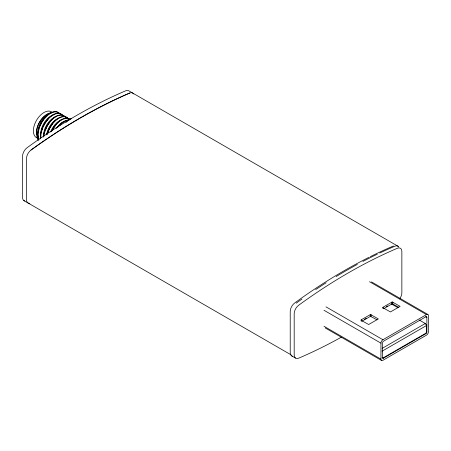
<?xml version="1.0" encoding="UTF-8"?>
<svg xmlns="http://www.w3.org/2000/svg" width="451" height="451" viewBox="0 0 451 451"><rect width="100%" height="100%" fill="white"/><g stroke="black" fill="none" stroke-linecap="round" stroke-linejoin="round"><path stroke-width="0.68" d="M43.29 137.093C43.437 128.563 48.347 119.419 56.538 116.223M46.447 134.9C47.834 127.988 52.017 120.941 58.709 118.106M39.367 127.763L39.711 126.601M47.389 133.986L48.009 131.98M45.399 129.679L46.549 127.047M48.218 131.309L49.362 128.67M50.557 132.002C52.75 126.68 56.544 121.437 62.165 119.476M40.539 124.713L41.695 122.379M40.911 122.086C38.453 126.573 36.819 131.934 38.16 137.025M51.854 130.97L52.632 129.465M43.781 125.378L44.429 124.172M46.831 126.545L47.969 124.544M49.649 128.169L52.44 123.878M52.322 130.395C55.586 124.38 62.215 116.082 69.933 119.199M52.891 128.963L53.787 127.543M42.355 121.302L43.059 120.225M44.75 123.568L46.081 121.618M56.031 128.558L60.569 123.506A15.593 8.592 -61.7 0 1 64.589 121.246M48.302 124.087L48.962 123.168M54.081 127.069L55.405 125.322M57.756 127.205C60.496 123.675 64.29 120.079 68.986 119.865M46.414 121.127L48.054 119.261M44.734 118.162L47.141 115.828M65.823 122.52L70.063 118.884L71.579 118.703M361.155 319.844L361.155 320.3L368.676 324.511L378.338 318.93L370.508 314.505L361.155 319.844L361.155 321.061M382.927 307.272L382.927 307.729L390.448 311.94L400.11 306.359L392.28 301.933L382.927 307.272L382.927 308.495M46.03 115.76L47.964 114.329L51.752 112.778M29.794 203.316A7.278 4.2 -60 0 1 26.508 199.669L26.508 158.532A7.278 4.2 -60 0 1 30.989 150.053C61.866 127.785 94.738 108.206 129.702 93.058A7.278 4.2 -60 0 1 133.603 93.955M364.515 319.274L366.336 318.22M386.377 306.652L387.595 305.947M361.758 321.321L370.508 316.331L376.985 319.844M383.53 308.755L392.28 303.76L398.763 307.272M380.948 359.154L380.948 343.155A2.802 1.618 -60 0 1 382.927 339.727L426.471 314.589A2.802 1.618 -60 0 1 428.45 315.728L428.45 331.727A2.802 1.618 -60 0 1 426.471 335.155L382.927 360.298A2.802 1.618 -60 0 1 380.948 359.154L323.993 326.27M382.16 348.397L425.282 323.502L426.866 326.242M426.471 325.56L382.132 351.154L382.527 351.842M382.268 357.823A1.398 0.806 -60 0 0 383.125 357.897L425.479 333.441A1.398 0.806 -60 0 0 426.471 331.727L426.471 324.872L426.866 325.103M383.519 358.128L425.879 333.672A1.398 0.806 -60 0 0 426.866 331.959L426.866 317.329A1.398 0.806 -60 0 0 425.879 316.76L383.519 341.215A1.398 0.806 -60 0 0 382.527 342.929L382.527 357.553A1.398 0.806 -60 0 0 383.519 358.128L383.125 357.897M53.742 114.627C44.925 118.077 39.417 128.603 40.77 137.871M53.004 112.372C41.334 113.838 32.991 129.708 38.081 140.255M398.137 246.314L128.947 90.899A7.278 4.2 -60 0 0 125.744 90.775A538.877 311.122 -60 0 0 27.032 147.77A7.278 4.2 -60 0 0 22.55 156.249L22.55 197.386A7.278 4.2 -60 0 0 24.749 200.988M371.523 281.914L427.869 314.448M369.516 281.706L426.471 314.589M425.659 316.63L426.866 317.329M391.237 303.844L397.929 307.706M419.204 319.99L425.282 323.502M426.471 331.727L426.866 331.959M425.479 333.441L425.879 333.672M325.972 306.843L382.927 339.727M323.993 310.271L380.948 343.155M382.132 350.472L382.527 350.698M382.132 357.327L382.527 357.553M325.177 327.905L381.523 360.439M23.83 200.565L291.188 354.926M291.498 355.771L295.461 358.06M70.136 119.402L68.778 118.579A17.798 9.764 -60.6 0 0 63.563 118.664A17.798 9.849 -61.5 0 0 59.628 120.795M65.592 117.17L64.854 116.358A17.798 9.753 -60.3 0 0 58.275 115.642M65.237 116.967L63.146 115.326A17.798 9.764 -60.6 0 0 57.931 115.411A17.798 9.849 -61.5 0 0 53.996 117.548A17.798 10.018 -62.2 0 0 48.488 123.382A17.798 10.21 -62.5 0 0 45.647 128.411A17.798 10.429 -62.4 0 0 43.465 136.394M59.605 113.72L58.872 112.902A17.798 9.753 -60.3 0 0 54.182 111.696A17.798 9.798 -61.1 0 0 50.343 113.038A17.798 9.956 -62 0 0 44.57 117.897A17.798 10.119 -62.4 0 0 41.323 122.565M62.79 115.749L61.979 114.791A17.798 9.753 -60.4 0 0 58.703 113.28A17.798 9.821 -61.3 0 0 54.526 113.968A17.798 9.95 -62 0 0 48.595 118.145A17.798 10.125 -62.4 0 0 44.705 123.208A17.798 10.384 -62.5 0 0 41.858 129.133A17.798 10.548 -62.1 0 0 40.567 135.176A17.798 10.689 -61.5 0 0 40.646 138.846M392.821 302.018L392.821 303.844M392.032 302.018L392.032 303.844M371.049 314.589L371.049 316.416M370.26 314.589L370.26 316.416M292.417 356.194A7.278 4.2 -60 0 1 290.224 352.592L290.224 311.449A7.278 4.2 -60 0 1 294.7 302.971A538.877 311.122 -60 0 1 369.098 257.267M341.294 337.207A538.877 311.122 -60 0 1 298.658 358.184A7.278 4.2 -60 0 1 294.182 354.875L294.182 313.738A7.278 4.2 -60 0 1 298.658 305.259A538.877 311.122 -60 0 1 397.376 248.264A7.278 4.2 -60 0 1 401.858 251.573L401.858 292.71A7.278 4.2 -60 0 1 399.659 298.85M370.316 256.658A538.877 311.122 -60 0 1 393.419 245.981M40.872 137.487A17.798 10.683 -61.6 0 1 40.968 134.984A17.798 10.536 -62.2 0 1 42.135 129.662A17.798 10.322 -62.5 0 1 46.002 121.933A17.798 10.125 -62.4 0 1 49.587 117.75A17.798 9.933 -61.9 0 1 55.473 113.951A17.798 9.809 -61.2 0 1 59.104 113.494M59.109 113.489A17.798 9.747 -60.1 0 1 62.802 115.512M58.28 115.603A17.798 9.849 -61.5 0 0 54.351 117.75A17.798 10.018 -62.2 0 0 48.843 123.585A17.798 10.21 -62.5 0 0 45.996 128.614M43.848 136.58A17.798 10.356 -62.5 0 1 46.053 128.631M68.439 118.748A17.798 9.747 -59.9 0 0 64.73 116.753A17.798 9.798 -61.1 0 0 59.143 118.106A17.798 9.899 -61.7 0 0 55.225 121.02A17.798 10.108 -62.4 0 0 50.123 127.644A17.798 10.288 -62.5 0 0 47.783 132.91A17.798 10.52 -62.2 0 0 47.378 134.257M68.428 118.996A17.798 9.747 -59.9 0 0 64.38 116.55A17.798 9.798 -61.1 0 0 58.788 117.903A17.798 9.899 -61.7 0 0 54.87 120.817M49.768 127.441A17.798 10.114 -62.4 0 1 54.87 120.812M49.768 127.447A17.798 10.288 -62.5 0 0 47.434 132.712A17.798 10.52 -62.2 0 0 47.022 134.054M59.633 120.857A17.798 9.956 -62 0 0 54.148 126.663A17.798 10.204 -62.5 0 0 51.279 131.658M59.323 125.778A17.798 10.176 -62.5 0 1 61.037 124.036A17.798 9.967 -62 0 1 66.387 120.569A17.798 9.809 -61.2 0 1 69.223 119.949M54.921 111.876A17.798 9.753 -60 0 1 59.526 113.359M52.074 112.575A17.798 9.792 -61 0 1 54.926 111.859M52.068 112.609A17.798 9.849 -61.4 0 0 47.609 115.439A17.798 9.995 -62.1 0 0 43.476 119.994A17.798 10.181 -62.5 0 0 40.263 125.682M41.34 122.576A17.798 10.339 -62.5 0 0 38.262 130.508A17.798 10.525 -62.2 0 0 37.726 135.638A17.798 10.655 -61.7 0 0 38.544 139.99M38.831 129.741A17.798 10.367 -62.5 0 1 40.235 125.677M38.876 129.736A17.798 10.48 -62.3 0 0 38.104 135.599A17.798 10.649 -61.8 0 0 38.854 140.047M36.57 134.719A14.928 8.62 -60 0 1 49.571 113.122M37.196 137.983A14.928 8.62 -60 0 1 36.7 119.994A14.928 8.62 -60 0 1 52.468 112.609M40.889 122.074A15.638 8.879 -62.7 0 1 46.025 115.738M42.005 129.911A15.616 9.212 -62.7 0 1 42.529 128.298M59.447 125.609A15.605 8.778 -62.5 0 1 60.682 124.437M30.989 150.053A538.877 311.122 -60 0 1 129.702 93.058M398.831 247.086A7.278 4.2 -60 0 0 394.935 246.19A538.877 311.122 -60 0 0 379.798 253M296.217 303.185A538.877 311.122 -60 0 1 301.928 299.075M315.677 289.593A538.877 311.122 -60 0 1 326.135 282.777M336.147 276.553A538.877 311.122 -60 0 1 357.327 264.404M362.897 261.433A538.877 311.122 -60 0 1 377.267 254.206"/></g></svg>
